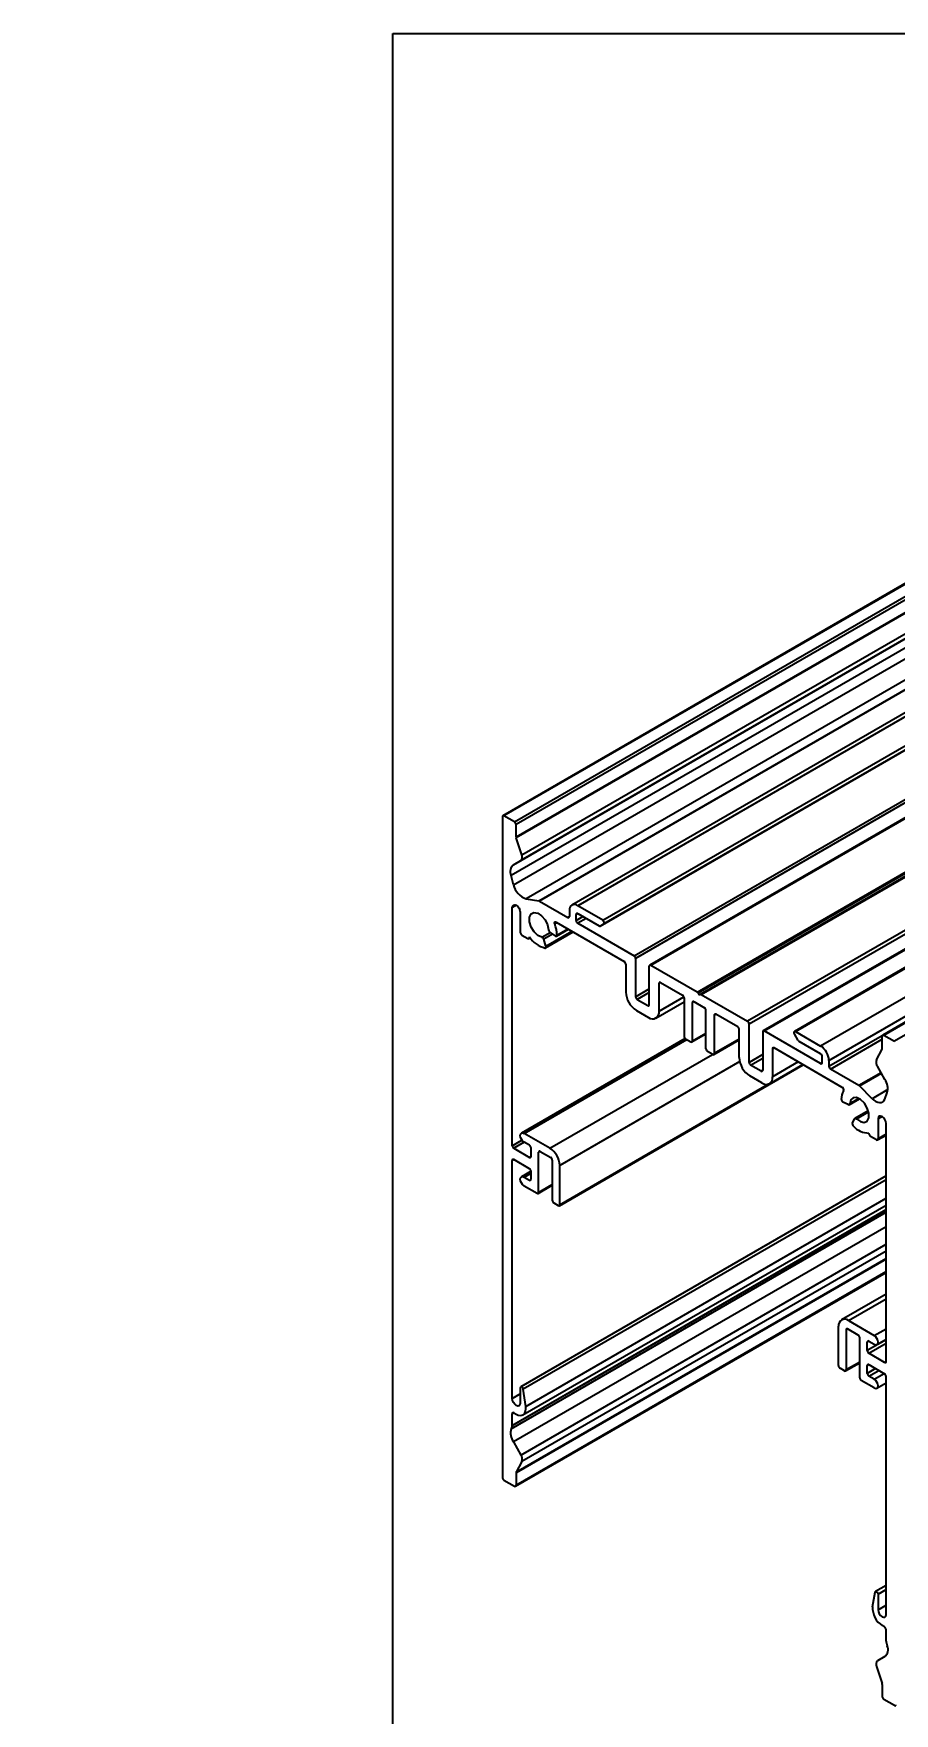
# Model space of a CAD drawing. Extents: x -1.3 to 15.9, y -12.4 to 0.
# Drawn here: x -1.26 to 1.76, y -5.88 to 0 of the extents above; entities that cross this region are included whole.
import ezdxf
from ezdxf import colors
from ezdxf.entities.mleader import LeaderData, LeaderLine
from ezdxf.math import Vec2, Vec3

# ---------------------------------------------------------------- set-up
doc = ezdxf.new("R2010")
doc.units = 0
doc.header["$LTSCALE"] = 0.5
doc.header["$MEASUREMENT"] = 0
doc.layers.add('FAB DWG', color=221, linetype='CONTINUOUS')
doc.layers.add('Housing', color=150, linetype='CONTINUOUS')
doc.layers.add('Text-Unprinted', color=131, linetype='CONTINUOUS', plot=False)
doc.styles.get("Standard").update_dxf_attribs({"font": 'arial.ttf'})

msp = doc.modelspace()

# ---------------------------------------------------------------- linework, layer by layer
at = {"layer": 'Housing', "linetype": 'Continuous', "lineweight": 25, "transparency": 16777216}
for p, q in [((4.7365, -0.22893), (0.38603, -2.73987)), ((4.74025, -0.2293), (0.38978, -2.74024)), ((0.42691, -2.76167), (4.77737, -0.25073)), ((4.78268, -0.25991), (0.43221, -2.77086)), ((0.43221, -2.81439), (4.78268, -0.30345)), ((4.78317, -0.30632), (0.43271, -2.81726)), ((0.42281, -2.91178), (4.77328, -0.40084)), ((4.79975, -0.38555), (0.44928, -2.89649)), ((0.45245, -2.87757), (4.80292, -0.36662)), ((4.76526, -0.43797), (0.4148, -2.94891)), ((0.42366, -2.98217), (4.77413, -0.47122)), ((4.81831, -0.52052), (0.46785, -3.03146)), ((0.51236, -3.03845), (4.86283, -0.52751)), ((4.86464, -0.52819), (0.51417, -3.03913)), ((4.97816, -0.54235), (0.6277, -3.05329)), ((4.99879, -0.54439), (0.64832, -3.05533)), ((0.73628, -3.10611), (5.08674, -0.59517)), ((5.09049, -0.60778), (0.74003, -3.11873)), ((0.84587, -3.23061), (5.19633, -0.71967)), ((5.20164, -0.72886), (0.85117, -3.2398)), ((5.25092, -0.75298), (0.9005, -3.26399)), ((5.25467, -0.75335), (0.9042, -3.26429)), ((1.06641, -3.35793), (5.41687, -0.84699)), ((5.42062, -0.85094), (1.07016, -3.36189)), ((5.42812, -0.85527), (1.07766, -3.36622)), ((1.08141, -3.36659), (5.43187, -0.85565)), ((5.59408, -0.94928), (1.24361, -3.46023)), ((1.24892, -3.46941), (5.59938, -0.95847)), ((5.64867, -0.98259), (1.29825, -3.4936)), ((1.30195, -3.4939), (5.65242, -0.98296)), ((5.75826, -0.98461), (1.40779, -3.49556)), ((1.41154, -3.49593), (5.76201, -0.98499)), ((6.06763, -0.99737), (1.71716, -3.50831)), ((1.72091, -3.50868), (6.07138, -0.99774)), ((5.84996, -1.03576), (1.4995, -3.54671)), ((6.1085, -1.01917), (1.75804, -3.53012)), ((1.52867, -3.59723), (5.87913, -1.08628)), ((0.72677, -3.12638), (2.41565, -2.15162)), ((0.38448, -2.7433), (0.38448, -5.0582)), ((0.42691, -2.76167), (0.38978, -2.74024)), ((0.43221, -2.81439), (0.43221, -2.77086)), ((0.45245, -2.87757), (0.43271, -2.81726)), ((0.42281, -2.91178), (0.44928, -2.89649)), ((0.42366, -2.98217), (0.4148, -2.94891)), ((0.43304, -3.0539), (0.41895, -3.06203)), ((0.46785, -3.03146), (0.51236, -3.03845)), ((0.51417, -3.03913), (0.61385, -3.09667)), ((0.73628, -3.10611), (0.64832, -3.05533)), ((0.41895, -3.89587), (0.41895, -3.06203)), ((0.44713, -3.0783), (0.44713, -3.14873)), ((0.57569, -3.11445), (0.56781, -3.119)), ((0.57244, -3.11257), (0.8114, -3.25052)), ((0.61385, -3.09667), (0.61915, -3.09361)), ((0.61915, -3.07217), (0.61915, -3.09361)), ((0.64832, -3.08289), (0.64302, -3.08595)), ((0.64302, -3.10738), (0.64302, -3.08595)), ((0.64302, -3.10738), (0.66688, -3.09361)), ((0.64832, -3.08289), (0.72302, -3.12601)), ((0.67749, -3.09973), (0.64832, -3.11657)), ((0.64832, -3.11657), (0.84587, -3.23061)), ((0.72677, -3.12638), (0.74003, -3.11873)), ((0.45243, -3.15791), (0.47364, -3.17016)), ((0.47739, -3.17053), (0.48161, -3.1681)), ((0.47895, -3.16709), (0.47895, -3.16472)), ((0.47895, -3.16709), (0.48022, -3.16636)), ((0.5227, -3.16581), (0.55171, -3.14906)), ((0.56017, -3.1548), (0.52908, -3.17275)), ((0.53698, -3.19685), (0.52908, -3.17275)), ((0.53592, -3.20316), (0.63264, -3.14733)), ((0.53698, -3.19685), (0.62771, -3.14448)), ((0.55139, -3.14884), (0.56999, -3.16146)), ((0.5742, -3.16213), (0.61624, -3.13786)), ((0.57576, -3.15866), (0.61402, -3.13658)), ((0.8167, -3.2597), (0.8167, -3.35769)), ((0.85117, -3.2398), (0.85117, -3.37453)), ((0.8989, -3.40208), (0.8989, -3.26735)), ((1.06641, -3.35793), (0.9042, -3.26429)), ((0.85117, -3.37453), (0.8989, -3.34697)), ((0.93868, -3.324), (0.93337, -3.32706)), ((0.93337, -3.42504), (0.93337, -3.32706)), ((0.93868, -3.324), (1.01557, -3.36839)), ((0.8989, -3.35922), (0.85647, -3.38371)), ((0.85647, -3.38371), (0.8936, -3.40514)), ((0.8936, -3.40514), (0.8989, -3.40208)), ((0.9225, -3.44908), (1.02088, -3.39229)), ((0.93337, -3.42504), (1.02041, -3.3748)), ((1.02088, -3.37757), (1.02088, -3.5123)), ((1.05535, -3.39135), (1.05004, -3.39441)), ((1.05004, -3.52914), (1.05004, -3.39441)), ((1.05535, -3.39135), (1.09247, -3.41278)), ((1.07016, -3.36189), (1.07391, -3.36838)), ((1.07766, -3.36622), (1.07391, -3.36838)), ((1.08141, -3.36659), (1.24361, -3.46023)), ((0.85382, -3.42199), (0.89625, -3.44648)), ((1.09777, -3.55669), (1.09777, -3.42197)), ((1.12694, -3.4388), (1.13225, -3.43574)), ((1.12694, -3.4388), (1.12694, -3.57353)), ((1.20914, -3.48013), (1.13225, -3.43574)), ((1.24892, -3.60414), (1.24892, -3.46941)), ((1.02484, -3.52051), (0.45101, -3.85178)), ((0.46038, -3.85271), (1.03016, -3.52378)), ((1.02618, -3.52149), (1.04474, -3.5322)), ((1.04849, -3.53257), (1.09777, -3.50412)), ((1.05004, -3.52914), (1.09777, -3.50159)), ((1.12539, -3.57697), (1.21445, -3.52555)), ((1.21445, -3.52302), (1.12694, -3.57353)), ((1.21445, -3.5873), (1.21445, -3.48932)), ((1.29665, -3.49697), (1.29665, -3.6317)), ((1.4995, -3.60795), (1.30195, -3.4939)), ((1.42105, -3.52718), (1.40779, -3.50422)), ((1.41154, -3.49593), (1.4995, -3.54671)), ((1.7157, -3.51069), (1.52867, -3.61866)), ((1.53397, -3.62785), (1.71561, -3.52299)), ((1.71561, -3.55528), (1.71561, -3.51175)), ((1.72091, -3.50868), (1.75804, -3.53012)), ((0.5512, -3.90514), (1.12098, -3.57621)), ((1.12164, -3.5766), (1.10308, -3.56588)), ((1.29665, -3.57659), (1.24892, -3.60414)), ((1.25422, -3.61333), (1.29665, -3.58884)), ((1.33112, -3.55667), (1.33642, -3.55361)), ((1.33112, -3.55667), (1.33112, -3.65466)), ((1.57538, -3.69156), (1.33642, -3.55361)), ((1.4995, -3.57426), (1.4248, -3.53114)), ((1.5048, -3.60488), (1.5048, -3.58345)), ((1.69536, -3.59508), (1.71511, -3.55758)), ((0.58412, -4.10607), (1.43877, -3.61269)), ((1.2161, -3.60091), (0.58567, -3.96484)), ((1.29134, -3.63476), (1.25422, -3.61333)), ((1.29665, -3.6317), (1.29134, -3.63476)), ((1.32024, -3.67869), (1.43667, -3.61148)), ((1.42129, -3.6026), (1.33112, -3.65466)), ((1.5048, -3.60488), (1.4995, -3.60795)), ((1.52867, -3.59723), (1.52867, -3.61866)), ((1.63365, -3.68539), (1.53397, -3.62785)), ((1.71164, -3.64036), (1.63365, -3.68539)), ((1.63546, -3.6868), (1.7127, -3.64221)), ((1.72501, -3.66352), (1.69853, -3.61767)), ((0.58567, -4.10263), (1.31855, -3.67956)), ((1.294, -3.6761), (1.25157, -3.6516)), ((1.67997, -3.73121), (1.63546, -3.6868)), ((1.73506, -3.69941), (1.67997, -3.73121)), ((1.59643, -3.75214), (1.57783, -3.74327)), ((1.59972, -3.75226), (1.63552, -3.7316)), ((1.63354, -3.73049), (1.60127, -3.74912)), ((1.72416, -3.73292), (1.73302, -3.70991)), ((1.61084, -3.81678), (1.61874, -3.80179)), ((1.66653, -3.77368), (1.61979, -3.80066)), ((1.62511, -3.80221), (1.66759, -3.77769)), ((1.71478, -3.79383), (1.70069, -3.80197)), ((1.70069, -3.80197), (1.70069, -3.87239)), ((1.72887, -4.65206), (1.72887, -3.81823)), ((0.41895, -3.89587), (0.45287, -3.87629)), ((0.46114, -3.88376), (0.42425, -3.90505)), ((0.5512, -3.90514), (0.46038, -3.85271)), ((0.47961, -3.89443), (0.46038, -3.88333)), ((1.66887, -3.85403), (1.66887, -3.85165)), ((1.69539, -3.87546), (1.67418, -3.86321)), ((1.69914, -3.87583), (1.72887, -3.85867)), ((1.72887, -3.85613), (1.70069, -3.87239)), ((0.42425, -3.90505), (0.47961, -3.93701)), ((0.47961, -3.93701), (0.48491, -3.93395)), ((0.48491, -3.93394), (0.48491, -3.90361)), ((0.51673, -3.91586), (0.51143, -3.91892)), ((0.51143, -4.05977), (0.51143, -3.91892)), ((0.51673, -3.91586), (0.55385, -3.93729)), ((0.42426, -3.94486), (0.41895, -3.94792)), ((0.41895, -4.78175), (0.41895, -3.94792)), ((0.47961, -3.97681), (0.42425, -3.94486)), ((1.72887, -4.00139), (0.44868, -4.74042)), ((0.48488, -3.98533), (0.45101, -4.00488)), ((0.46038, -4.00581), (0.48491, -3.99165)), ((0.48491, -4.01384), (0.48491, -3.986)), ((0.55916, -3.94647), (0.55916, -4.08733)), ((0.58567, -4.10263), (0.58567, -3.96484)), ((1.72887, -4.01501), (0.45765, -4.74887)), ((0.46038, -4.00581), (0.47961, -4.01691)), ((0.46038, -4.03643), (0.50612, -4.06283)), ((0.47961, -4.01691), (0.48491, -4.01384)), ((0.50987, -4.06321), (0.55916, -4.03476)), ((0.51143, -4.05977), (0.55916, -4.03222)), ((0.45653, -4.83868), (1.72887, -4.10418)), ((0.46611, -4.80915), (1.72887, -4.08017)), ((0.56446, -4.09651), (0.58037, -4.1057)), ((0.4148, -4.88759), (1.72887, -4.12899)), ((1.72887, -4.12125), (0.41863, -4.87763)), ((0.41895, -4.87572), (1.72887, -4.11952)), ((1.72887, -4.18001), (0.42281, -4.93398)), ((1.72887, -4.29367), (0.43221, -5.04222)), ((0.43271, -5.03992), (1.72887, -4.29166)), ((0.44928, -4.97983), (1.72887, -4.24114)), ((1.72887, -4.26556), (0.45245, -5.00241)), ((0.43066, -5.08918), (1.72887, -4.33974)), ((0.43221, -5.08575), (1.72887, -4.33721)), ((1.72887, -4.41581), (1.57224, -4.50623)), ((1.59662, -4.50864), (1.72887, -4.43229)), ((1.56214, -4.66634), (1.56214, -4.52855)), ((1.59662, -4.50864), (1.68743, -4.56107)), ((1.58866, -4.54079), (1.59397, -4.53773)), ((1.58866, -4.54079), (1.58866, -4.68165)), ((1.63109, -4.55916), (1.59396, -4.53773)), ((1.63639, -4.7092), (1.63639, -4.56835)), ((1.72887, -4.57591), (1.66291, -4.61399)), ((1.66291, -4.58365), (1.66821, -4.58059)), ((1.66291, -4.61399), (1.66291, -4.58365)), ((1.66821, -4.58059), (1.68743, -4.59169)), ((1.66821, -4.62317), (1.72887, -4.58816)), ((1.68743, -4.56107), (1.72887, -4.53715)), ((1.69681, -4.59262), (1.72887, -4.57411)), ((1.72356, -4.65513), (1.66821, -4.62317)), ((1.58336, -4.68471), (1.56745, -4.67552)), ((1.58711, -4.68508), (1.63639, -4.65663)), ((1.63639, -4.65409), (1.58866, -4.68165)), ((1.66291, -4.66604), (1.66821, -4.66298)), ((1.66291, -4.69389), (1.66291, -4.66604)), ((1.69233, -4.6769), (1.66291, -4.69389)), ((1.66821, -4.66298), (1.72356, -4.69493)), ((1.66821, -4.70307), (1.70294, -4.68303)), ((1.68743, -4.71417), (1.66821, -4.70307)), ((1.68743, -4.71417), (1.72216, -4.69412)), ((1.72887, -4.65207), (1.72356, -4.65513)), ((1.72887, -5.53795), (1.72887, -4.70412)), ((1.72887, -5.53795), (1.72887, -4.70412)), ((0.41895, -4.78175), (0.44713, -4.76549)), ((0.44713, -4.74386), (0.44713, -4.79802)), ((0.46611, -4.80915), (0.45765, -4.74887)), ((1.68743, -4.74479), (1.64169, -4.71838)), ((1.69681, -4.74572), (1.72887, -4.72721)), ((0.41863, -4.87763), (0.4148, -4.88759)), ((0.42426, -4.8317), (0.41895, -4.83476)), ((0.41895, -4.87572), (0.41895, -4.83476)), ((0.42425, -4.8317), (0.43216, -4.83627)), ((0.42281, -4.93398), (0.44928, -4.97983)), ((0.43221, -5.04222), (0.43221, -5.08575)), ((0.45245, -5.00241), (0.43271, -5.03992)), ((0.38978, -5.06738), (0.42691, -5.08881)), ((1.68171, -5.5109), (1.69017, -5.46039)), ((1.68171, -5.5109), (1.69017, -5.46039)), ((1.72887, -5.43648), (1.69164, -5.45797)), ((1.72887, -5.43648), (1.69164, -5.45797)), ((1.70069, -5.46753), (1.72887, -5.45126)), ((1.70069, -5.46753), (1.72887, -5.45126)), ((1.70069, -5.46753), (1.70069, -5.52169)), ((1.70069, -5.46753), (1.70069, -5.52169)), ((1.70069, -5.52169), (1.72887, -5.50542)), ((1.70069, -5.52169), (1.72887, -5.50542)), ((1.72356, -5.58178), (1.71566, -5.57721)), ((1.72356, -5.58178), (1.71566, -5.57721)), ((1.72887, -5.63192), (1.72887, -5.59096)), ((1.72887, -5.63192), (1.72887, -5.59096)), ((1.72919, -5.6342), (1.73302, -5.64859)), ((1.72919, -5.6342), (1.73302, -5.64859)), ((1.72501, -5.68572), (1.69853, -5.70101)), ((1.69536, -5.71993), (1.71511, -5.78023)), ((1.71561, -5.78311), (1.71561, -5.82664)), ((1.75804, -5.85726), (1.72091, -5.83583))]:
    msp.add_line(p, q, dxfattribs=at)
at = {"layer": 'Housing', "linetype": 'Continuous', "lineweight": 25, "transparency": 16777216, "flags": 128}
for points in [[(0.41895, -3.06203), (0.42002, -3.05643), (0.42308, -3.05291), (0.42765, -3.05203), (0.43304, -3.0539), (0.43843, -3.05825), (0.443, -3.06441), (0.44605, -3.07145), (0.44713, -3.0783)], [(0.5227, -3.16581), (0.50882, -3.1593), (0.49559, -3.1466), (0.48523, -3.12984), (0.4795, -3.11186), (0.47937, -3.09568), (0.48485, -3.08404), (0.49502, -3.0789), (0.50817, -3.08113), (0.52207, -3.09035), (0.53439, -3.10501), (0.54303, -3.12264), (0.54655, -3.14025)], [(0.56781, -3.119), (0.5673, -3.11723), (0.56714, -3.11556), (0.56733, -3.1141), (0.56787, -3.11295), (0.56872, -3.11219), (0.56981, -3.11186), (0.57108, -3.11199), (0.57244, -3.11257)], [(0.74003, -3.11873), (0.74096, -3.11782), (0.74148, -3.11643), (0.74156, -3.11468), (0.74118, -3.11272), (0.74038, -3.11071), (0.73923, -3.10884), (0.73782, -3.10726), (0.73628, -3.10611)], [(0.56999, -3.16146), (0.57109, -3.16208), (0.57217, -3.16241), (0.57316, -3.16246), (0.57405, -3.16221), (0.57477, -3.16168), (0.57532, -3.16088), (0.57565, -3.15987), (0.57576, -3.15866)], [(0.53396, -3.20347), (0.53495, -3.20349), (0.53582, -3.20322), (0.53654, -3.20266), (0.53706, -3.20185), (0.53738, -3.20082), (0.53747, -3.1996), (0.53734, -3.19826), (0.53698, -3.19685)], [(1.40779, -3.50422), (1.40686, -3.50224), (1.40634, -3.50024), (1.40626, -3.4984), (1.40664, -3.49688), (1.40744, -3.4958), (1.40859, -3.49526), (1.41, -3.4953), (1.41154, -3.49593)], [(1.62511, -3.80221), (1.639, -3.81174), (1.65223, -3.81432), (1.66259, -3.80952), (1.66832, -3.79814), (1.66845, -3.78212), (1.66297, -3.76415), (1.6528, -3.74727), (1.63965, -3.73432), (1.62575, -3.72749), (1.61343, -3.72793), (1.60479, -3.73557), (1.60127, -3.74912)], [(1.67997, -3.73121), (1.68652, -3.73693), (1.69327, -3.74125), (1.69996, -3.74401), (1.70633, -3.7451), (1.71215, -3.74448), (1.71718, -3.74217), (1.72123, -3.73827), (1.72416, -3.73292)], [(1.61874, -3.80179), (1.61921, -3.80112), (1.61983, -3.80064), (1.62056, -3.80037), (1.6214, -3.80032), (1.6223, -3.80048), (1.62323, -3.80086), (1.62418, -3.80145), (1.62511, -3.80221)], [(1.72887, -3.81823), (1.72779, -3.81139), (1.72474, -3.80435), (1.72017, -3.79818), (1.71478, -3.79383), (1.70939, -3.79196), (1.70482, -3.79285), (1.70177, -3.79636), (1.70069, -3.80197)], [(0.46038, -3.88333), (0.45531, -3.87923), (0.45101, -3.87343), (0.44813, -3.8668), (0.44713, -3.86036), (0.44813, -3.85509), (0.45101, -3.85178), (0.45531, -3.85094), (0.46038, -3.85271)], [(0.46038, -4.03643), (0.45531, -4.03233), (0.45101, -4.02653), (0.44813, -4.01991), (0.44713, -4.01346), (0.44813, -4.00819), (0.45101, -4.00488), (0.45531, -4.00404), (0.46038, -4.00581)], [(1.68743, -4.59169), (1.69251, -4.59345), (1.69681, -4.59262), (1.69968, -4.58931), (1.70069, -4.58403), (1.69968, -4.57759), (1.69681, -4.57096), (1.69251, -4.56516), (1.68743, -4.56107)], [(0.45765, -4.74887), (0.45696, -4.74636), (0.45566, -4.74393), (0.45391, -4.7419), (0.45197, -4.74055), (0.45008, -4.74007), (0.44852, -4.74053), (0.44749, -4.74185), (0.44713, -4.74386)], [(1.68743, -4.74479), (1.69251, -4.74655), (1.69681, -4.74572), (1.69968, -4.74241), (1.70069, -4.73713), (1.69968, -4.73069), (1.69681, -4.72407), (1.69251, -4.71826), (1.68743, -4.71417)], [(0.44713, -4.79802), (0.44605, -4.80362), (0.443, -4.80714), (0.43843, -4.80803), (0.43304, -4.80615), (0.42765, -4.8018), (0.42308, -4.79564), (0.42002, -4.7886), (0.41895, -4.78175)], [(0.43216, -4.83627), (0.43962, -4.83963), (0.44673, -4.84095), (0.45315, -4.84016), (0.45857, -4.83729), (0.46274, -4.83249), (0.46546, -4.82598), (0.4666, -4.81808), (0.46611, -4.80915)], [(1.69017, -5.46039), (1.69086, -5.45867), (1.69216, -5.45774), (1.69391, -5.45773), (1.69585, -5.45863), (1.69774, -5.46033), (1.6993, -5.46259), (1.70033, -5.4651), (1.70069, -5.46753)], [(1.69017, -5.46039), (1.69086, -5.45867), (1.69216, -5.45774), (1.69391, -5.45773), (1.69585, -5.45863), (1.69774, -5.46033), (1.6993, -5.46259), (1.70033, -5.4651), (1.70069, -5.46753)], [(1.70069, -5.52169), (1.70177, -5.52853), (1.70482, -5.53557), (1.70939, -5.54174), (1.71478, -5.54609), (1.72017, -5.54796), (1.72474, -5.54707), (1.72779, -5.54356), (1.72887, -5.53795)], [(1.70069, -5.52169), (1.70177, -5.52853), (1.70482, -5.53557), (1.70939, -5.54174), (1.71478, -5.54609), (1.72017, -5.54796), (1.72474, -5.54707), (1.72779, -5.54356), (1.72887, -5.53795)]]:
    msp.add_lwpolyline(points, dxfattribs=at)
at = {"layer": 'Housing', "linetype": 'Continuous', "lineweight": 25, "transparency": 16777216}
for centre, radius, start, end in [((0.38771, -2.74278), 0.00328, 50.796715, 189.214037), ((0.4207, -2.77138), 0.01153, 2.605478, 57.394522), ((0.44156, -2.81425), 0.00935, 180.830302, 198.780643), ((0.43842, -2.88494), 0.01586, 313.254336, 27.732966), ((0.44425, -2.93584), 0.03223, 131.702277, 203.930068), ((0.48885, -2.96819), 0.06666, 192.098722, 251.63772), ((0.51143, -3.0437), 0.00533, 59.045372, 79.97603), ((0.63693, -3.06929), 0.01801, 50.796715, 189.214037), ((0.61592, -3.09413), 0.00328, 230.796715, 9.214037), ((0.64625, -3.08543), 0.00328, 50.796715, 189.214037), ((0.65453, -3.10686), 0.01153, 182.605478, 237.394522), ((0.45864, -3.1482), 0.01153, 182.605478, 237.394522), ((0.47571, -3.16762), 0.00328, 230.796715, 9.214037), ((0.55774, -3.11127), 0.09521, 214.153775, 255.539596), ((0.51914, -3.17548), 0.01031, 15.363059, 69.778601), ((0.55826, -3.13932), 0.01175, 184.541141, 234.169131), ((0.46018, -3.1612), 0.1156, 1.257321, 21.411384), ((0.72522, -3.12295), 0.00377, 234.381827, 294.313952), ((0.83966, -3.24032), 0.01153, 2.605478, 57.394522), ((0.80519, -3.26023), 0.01153, 2.605478, 57.394522), ((0.90213, -3.26683), 0.00328, 50.796715, 189.214037), ((0.9366, -3.32653), 0.00328, 50.796715, 189.214037), ((0.8973, -3.35402), 0.08068, 182.605478, 237.394522), ((0.86268, -3.374), 0.01153, 182.605478, 237.394522), ((0.89567, -3.40261), 0.00328, 230.796715, 9.214037), ((1.00936, -3.3781), 0.01153, 2.605478, 57.394522), ((1.05328, -3.39389), 0.00328, 50.796715, 189.214037), ((1.06068, -3.36711), 0.01082, 28.855609, 58.045328), ((1.07921, -3.36965), 0.00377, 54.381827, 114.313952), ((1.08626, -3.42249), 0.01153, 2.605478, 57.394522), ((0.91074, -3.42871), 0.02293, 230.796715, 9.214037), ((1.13018, -3.43828), 0.00328, 50.796715, 189.214037), ((1.2374, -3.46994), 0.01153, 2.605478, 57.394522), ((1.03239, -3.51178), 0.01153, 182.605478, 237.394522), ((1.04681, -3.52967), 0.00328, 230.796715, 9.214037), ((1.20293, -3.48984), 0.01153, 2.605478, 57.394522), ((1.29988, -3.49644), 0.00328, 50.796715, 189.214037), ((1.43052, -3.52196), 0.01082, 208.855609, 238.045328), ((1.71884, -3.51122), 0.00328, 50.796715, 189.214037), ((1.10929, -3.55617), 0.01153, 182.605478, 237.394522), ((1.12371, -3.57406), 0.00328, 230.796715, 9.214037), ((1.29505, -3.58364), 0.08068, 182.605478, 237.394522), ((1.33435, -3.55615), 0.00328, 50.796715, 189.214037), ((1.46534, -3.60011), 0.06339, 2.605478, 57.394522), ((1.49329, -3.58397), 0.01153, 2.605478, 57.394522), ((1.71066, -3.55541), 0.00495, 334.064114, 1.568231), ((1.26043, -3.60362), 0.01153, 182.605478, 237.394522), ((1.29341, -3.63222), 0.00328, 230.796715, 9.214037), ((1.50157, -3.60541), 0.00328, 230.796715, 9.214037), ((1.54018, -3.61814), 0.01153, 182.605478, 237.394522), ((1.71934, -3.60323), 0.02532, 161.224395, 214.751438), ((1.30849, -3.65833), 0.02293, 230.796715, 9.214037), ((1.62733, -3.73195), 0.0553, 148.832474, 181.933321), ((1.57055, -3.70025), 0.00995, 341.985152, 60.985903), ((1.62911, -3.69306), 0.00891, 44.596948, 59.43024), ((1.67672, -3.69575), 0.05806, 345.886379, 33.724566), ((1.5834, -3.73339), 0.01134, 182.145393, 240.590191), ((1.59812, -3.74946), 0.00316, 237.714048, 6.164152), ((1.62031, -3.81945), 0.00983, 164.251654, 229.017317), ((1.6672, -3.7819), 0.06977, 220.134899, 271.374109), ((1.68039, -3.8535), 0.01153, 182.605478, 237.394522), ((1.69746, -3.87292), 0.00328, 230.796715, 9.214037), ((0.43047, -3.89534), 0.01153, 182.605478, 237.394522), ((0.4734, -3.90413), 0.01153, 2.605478, 57.394522), ((0.48168, -3.93447), 0.00328, 230.796715, 9.214037), ((0.51466, -3.91839), 0.00328, 50.796715, 189.214037), ((0.51083, -3.96825), 0.07492, 2.605478, 57.394522), ((0.54764, -3.947), 0.01153, 2.605478, 57.394522), ((0.42218, -3.9474), 0.00328, 50.796715, 189.214037), ((0.4734, -3.98652), 0.01153, 2.605478, 57.394522), ((0.48168, -4.01437), 0.00328, 230.796715, 9.214037), ((0.50819, -4.0603), 0.00328, 230.796715, 9.214037), ((0.57067, -4.0868), 0.01153, 182.605478, 237.394522), ((0.58244, -4.10316), 0.00328, 230.796715, 9.214037), ((1.58316, -4.52514), 0.02129, 50.796715, 189.214037), ((1.59189, -4.54027), 0.00328, 50.796715, 189.214037), ((1.62488, -4.56887), 0.01153, 2.605478, 57.394522), ((1.66614, -4.58313), 0.00328, 50.796715, 189.214037), ((1.67442, -4.61346), 0.01153, 182.605478, 237.394522), ((1.57366, -4.66581), 0.01153, 182.605478, 237.394522), ((1.58543, -4.68217), 0.00328, 230.796715, 9.214037), ((1.66614, -4.66552), 0.00328, 50.796715, 189.214037), ((1.67442, -4.69336), 0.01153, 182.605478, 237.394522), ((1.72563, -4.65259), 0.00328, 230.796715, 9.214037), ((1.71735, -4.70464), 0.01153, 2.605478, 57.394522), ((1.6479, -4.70868), 0.01153, 182.605478, 237.394522), ((0.41362, -4.87581), 0.00533, 340.030236, 0.957066), ((0.42218, -4.83424), 0.00328, 50.796715, 189.214037), ((0.4711, -4.90175), 0.05806, 165.886379, 213.724566), ((0.42848, -4.99426), 0.02532, 341.224395, 34.751438), ((0.39599, -5.05767), 0.01153, 182.605478, 237.394522), ((0.43716, -5.04208), 0.00495, 154.064114, 181.568231), ((0.42898, -5.08627), 0.00328, 230.796715, 9.214037), ((1.75388, -5.5158), 0.07234, 176.114507, 238.101919), ((1.75388, -5.5158), 0.07234, 176.114507, 238.101919), ((1.71735, -5.59149), 0.01153, 2.605478, 57.394522), ((1.71735, -5.59149), 0.01153, 2.605478, 57.394522), ((1.70357, -5.66166), 0.03223, 311.702277, 23.930068), ((1.73778, -5.63183), 0.00892, 180.572237, 195.403595), ((1.73778, -5.63183), 0.00892, 180.572237, 195.403595), ((1.7094, -5.71255), 0.01586, 133.254336, 207.732966), ((1.70626, -5.78324), 0.00935, 0.830302, 18.780643), ((1.72712, -5.82612), 0.01153, 182.605478, 237.394522), ((1.76011, -5.85472), 0.00328, 230.796715, 9.214037)]:
    msp.add_arc(centre, radius, start, end, dxfattribs=at)
at = {"layer": 'Text-Unprinted', "transparency": 16777216}
msp.add_lwpolyline([(0, 0), (15.71233, 0), (15.71233, -12.38165), (0, -12.38165)], close=True, dxfattribs=at)

# ---------------------------------------------------------------- leaders
at = {"layer": 'FAB DWG', "transparency": 16777216}
ml = msp.add_multileader_mtext('Standard', dxfattribs=at)
ml.set_content('\\A1;1/4-20 x {\\H0.7x;\\S1/2;}" Bolt \\P1/2-20 Locknut (X2)\\P(HW02550 & HW01020)', color=256)
ml.set_leader_properties()
ml.build(insert=Vec2(0, 0))
ml.multileader.update_dxf_attribs({"text_right_attachment_type": 2, "dogleg_length": 0.36, "arrow_head_size": 0.1875})
ctx = ml.context
ctx.base_point, ctx.char_height, ctx.arrow_head_size, ctx.landing_gap_size, ctx.plane_origin = Vec3(1.56694, -5.55577), 0.1875, 0.1875, 0.0675, Vec3(-4.59058, -10.5978)
ctx.right_attachment, ctx.text_align_type = 2, 2
notes = []
notes.append((ctx, [(1, (1, 1, 0), (4.54006, -5.90013), (-1, 0), 0.03917, [(0, [(4.31377, -4.38425)], 0, [])])]))
ctx.mtext.insert, ctx.mtext.width, ctx.mtext.alignment, ctx.mtext.flow_direction = Vec3(4.43339, -5.43445), 5.6915438, 3, 5
for ctx, leaders in notes:
    for number, flags, end, landing, length, lines in leaders:
        leader = LeaderData()
        leader.index, (leader.has_last_leader_line, leader.has_dogleg_vector, leader.attachment_direction) = number, flags
        leader.last_leader_point, leader.dogleg_vector, leader.dogleg_length = Vec3(end), Vec3(landing), length
        for number, points, colour, breaks in lines:
            line = LeaderLine()
            line.index, line.vertices, line.color, line.breaks = number, Vec3.list(points), colors.encode_raw_color(colour), breaks
            leader.lines.append(line)
        ctx.leaders.append(leader)

doc.saveas('drawing.dxf')
